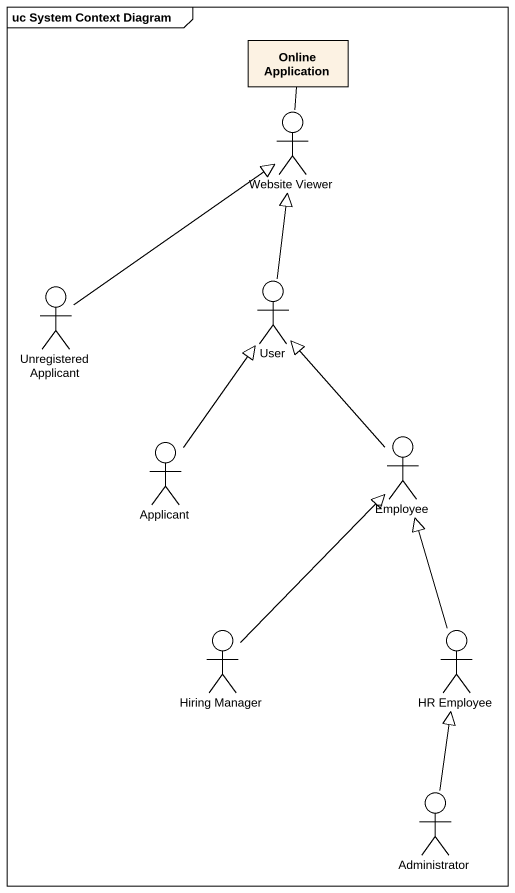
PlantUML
@startuml
mainframe uc System Context Diagram
allowmixing
hide circle
hide empty members
class "Online Application" as Online_Application
actor "Website Viewer" as Website_Viewer
actor "Unregistered Applicant" as Unregistered_Applicant
actor User
actor Applicant
actor Employee
actor "Hiring Manager" as Hiring_Manager
actor "HR Employee" as HR_Employee
actor Administrator
Online_Application -- Website_Viewer
Unregistered_Applicant -up-|> Website_Viewer
User -up-|> Website_Viewer
Applicant -up-|> User
Employee -up-|> User
Hiring_Manager -up-|> Employee
HR_Employee -up-|> Employee
Administrator -up-|> HR_Employee
@enduml
